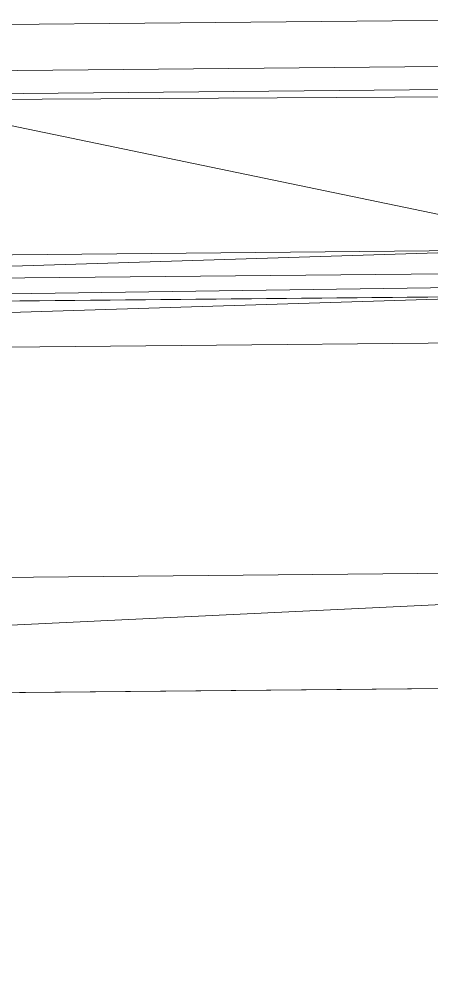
# Model space of a CAD drawing. Header units: millimetres. Extents: x -284281 to 1648660, y -821378 to -151356.
# Drawn here: x -258382 to -258339.1, y -271101.1 to -271002.4 of the extents above; entities that cross this region are included whole.
import ezdxf

# ---------------------------------------------------------------- set-up
doc = ezdxf.new("R2010")
doc.units = ezdxf.units.MM
doc.header["$MEASUREMENT"] = 0

# ---------------------------------------------------------------- blocks, each defined once
blk = doc.blocks.new('Forme_66_1')
at = {"color": 7, "linetype": 'Continuous', "lineweight": 20, "flags": 128}
blk.add_lwpolyline([(167887.875, -271071.262), (167551.89, -271074.445)], dxfattribs=at)
blk.add_lwpolyline([(167887.875, -271071.262), (167551.89, -271074.445)], dxfattribs=at)
blk = doc.blocks.new('Forme_67_1')
at = {"color": 7, "linetype": 'Continuous', "lineweight": 20, "flags": 128}
blk.add_lwpolyline([(167887.875, -271071.262), (167551.89, -271074.445)], dxfattribs=at)
blk = doc.blocks.new('Forme_69_1')
at = {"color": 212, "linetype": 'Continuous', "lineweight": 5, "true_color": 0xcb00cc, "flags": 128}
blk.add_lwpolyline([(167875.875, -271071.376), (167740.682, -271072.656)], dxfattribs=at)
at = {"color": 7, "linetype": 'Continuous', "lineweight": 20, "flags": 128}
blk.add_lwpolyline([(167563.889, -271074.331), (167875.875, -271071.376), (167877.436, -271071.469), (167878.987, -271071.754), (167880.468, -271072.244), (167881.89, -271072.927), (167883.195, -271073.79), (167884.392, -271074.811), (167885.435, -271075.977), (167886.324, -271077.277), (167887.033, -271078.674), (167887.551, -271080.157), (167887.866, -271081.702), (167887.989, -271083.261), (167890.624, -271372.821)], dxfattribs=at)
blk = doc.blocks.new('Forme_70_1')
at = {"color": 7, "linetype": 'Continuous', "lineweight": 20, "flags": 128}
for points in [[(167563.38, -271062.336), (167876.146, -271059.372), (167878.895, -271059.526), (167881.985, -271060.109), (167884.97, -271061.089), (167887.803, -271062.454), (167890.436, -271064.181), (167892.807, -271066.223), (167894.906, -271068.567), (167896.682, -271071.166), (167898.089, -271073.973), (167899.137, -271076.939), (167899.778, -271080.017), (167902.72, -271371.531)], [(167563.889, -271074.331), (167876.146, -271059.372)], [(167887.033, -271078.674), (167886.324, -271077.277), (167885.435, -271075.977), (167884.392, -271074.811), (167883.195, -271073.79), (167881.89, -271072.927), (167880.468, -271072.244), (167878.987, -271071.754), (167877.436, -271071.469), (167875.875, -271071.376), (167563.889, -271074.331), (167562.318, -271074.454), (167560.785, -271074.769), (167559.302, -271075.287), (167557.905, -271075.996), (167556.605, -271076.884), (167555.439, -271077.927), (167554.406, -271079.113), (167553.555, -271080.429), (167552.872, -271081.84), (167552.382, -271083.333), (167552.085, -271084.884), (167552.004, -271086.444)]]:
    blk.add_lwpolyline(points, dxfattribs=at)
blk = doc.blocks.new('Forme_71_1')
at = {"color": 7, "linetype": 'Continuous', "lineweight": 20, "flags": 128}
for points in [[(167587.673, -271004.503), (167697.96, -271003.458), (167808.247, -271002.413)], [(167808.474, -271026.412), (167697.96, -271003.458), (167587.9, -271028.502)], [(167800.915, -271026.484), (167580.329, -271028.573)], [(167580.374, -271033.373), (167800.915, -271026.484)], [(167800.96, -271031.283), (167580.374, -271033.373)], [(167580.42, -271038.173), (167800.96, -271031.283)], [(167580.42, -271038.173), (167801.006, -271036.083)]]:
    blk.add_lwpolyline(points, dxfattribs=at)
blk = doc.blocks.new('Forme_74_1')
at = {"color": 7, "linetype": 'Continuous', "lineweight": 20, "flags": 128}
for points in [[(168117.013, -271006.688), (167590.573, -271011.676)], [(167590.573, -271011.676), (168117.032, -271008.682)], [(168117.195, -271025.887), (167590.755, -271030.875)]]:
    blk.add_lwpolyline(points, dxfattribs=at)
blk = doc.blocks.new('Forme_75_1')
at = {"color": 7, "linetype": 'Continuous', "lineweight": 20, "flags": 128}
for points in [[(167589.602, -271009.285), (168110.039, -271004.354)], [(167589.83, -271033.284), (168110.243, -271025.89)], [(167589.83, -271033.284), (168110.267, -271028.353)]]:
    blk.add_lwpolyline(points, dxfattribs=at)

msp = doc.modelspace()

# ---------------------------------------------------------------- linework, layer by layer
at = {"color": 7, "linetype": 'Continuous', "lineweight": 20, "flags": 128}
for points in [[(-258541.65879, -271004.50281), (-258431.37171, -271003.45795), (-258321.08463, -271002.4131)], [(-258320.85727, -271026.41202), (-258431.37171, -271003.45795), (-258541.43142, -271028.50173)], [(-258539.7294, -271009.28475), (-258019.29231, -271004.35414)], [(-258012.31821, -271006.68818), (-258538.7587, -271011.67566)], [(-258538.7587, -271011.67566), (-258012.29932, -271008.6817)], [(-258539.50203, -271033.28367), (-258019.08828, -271025.88959)], [(-258012.13631, -271025.88732), (-258538.57681, -271030.8748)], [(-258328.41693, -271026.48364), (-258549.00308, -271028.57347)], [(-258548.95761, -271033.37325), (-258328.41693, -271026.48364)], [(-258539.50203, -271033.28367), (-258019.06494, -271028.35307)], [(-258328.37146, -271031.28343), (-258548.95761, -271033.37325)], [(-258548.91214, -271038.17304), (-258328.37146, -271031.28343)], [(-258548.91214, -271038.17304), (-258328.32599, -271036.08321)], [(-258565.952, -271062.33555), (-258253.18596, -271059.37241), (-258250.43638, -271059.52637), (-258247.34672, -271060.10913), (-258244.36131, -271061.08889), (-258241.52824, -271062.45411), (-258238.89576, -271064.18125), (-258236.52431, -271066.22288), (-258234.42601, -271068.5671), (-258232.64931, -271071.16639), (-258231.24265, -271073.97319), (-258230.19451, -271076.93939), (-258229.55332, -271080.01746), (-258226.61152, -271371.53068)], [(-258565.44234, -271074.33126), (-258253.18596, -271059.37241)], [(-258241.4568, -271071.26183), (-258577.4418, -271074.44494)], [(-258241.4568, -271071.26183), (-258577.4418, -271074.44494)], [(-258241.4568, -271071.26183), (-258577.4418, -271074.44494)], [(-258242.29862, -271078.67414), (-258243.00789, -271077.2768), (-258243.89624, -271075.97715), (-258244.93933, -271074.81098), (-258246.13706, -271073.79028), (-258247.4413, -271072.9266), (-258248.86383, -271072.24405), (-258250.34454, -271071.75405), (-258251.89531, -271071.46873), (-258253.45626, -271071.37551), (-258565.44234, -271074.33126), (-258567.01324, -271074.45415), (-258568.54633, -271074.76868), (-258570.02949, -271075.28676), (-258571.42684, -271075.99603), (-258572.72648, -271076.88438), (-258573.89265, -271077.92747), (-258574.92546, -271079.11331), (-258575.77703, -271080.42944), (-258576.4597, -271081.83997), (-258576.94958, -271083.33268), (-258577.2469, -271084.88356), (-258577.32812, -271086.4444)], [(-258565.44234, -271074.33126), (-258253.45626, -271071.37551), (-258251.89531, -271071.46873), (-258250.34454, -271071.75405), (-258248.86383, -271072.24405), (-258247.4413, -271072.9266), (-258246.13706, -271073.79028), (-258244.93933, -271074.81098), (-258243.89624, -271075.97715), (-258243.00789, -271077.2768), (-258242.29862, -271078.67414), (-258241.78054, -271080.1573), (-258241.46589, -271081.70239), (-258241.34312, -271083.26129), (-258238.70784, -271372.82133)]]:
    msp.add_lwpolyline(points, dxfattribs=at)
at = {"color": 212, "linetype": 'Continuous', "lineweight": 5, "true_color": 0xcb00cc, "flags": 128}
msp.add_lwpolyline([(-258253.45626, -271071.37551), (-258388.65011, -271072.65634)], dxfattribs=at)

# ---------------------------------------------------------------- block references
at = {"linetype": 'Continuous', "lineweight": 0}
for name in ['Forme_75_1', 'Forme_74_1', 'Forme_71_1', 'Forme_70_1', 'Forme_66_1', 'Forme_67_1', 'Forme_69_1']:
    msp.add_blockref(name, (-426129.3317, 0), dxfattribs=at)

doc.saveas('drawing.dxf')
